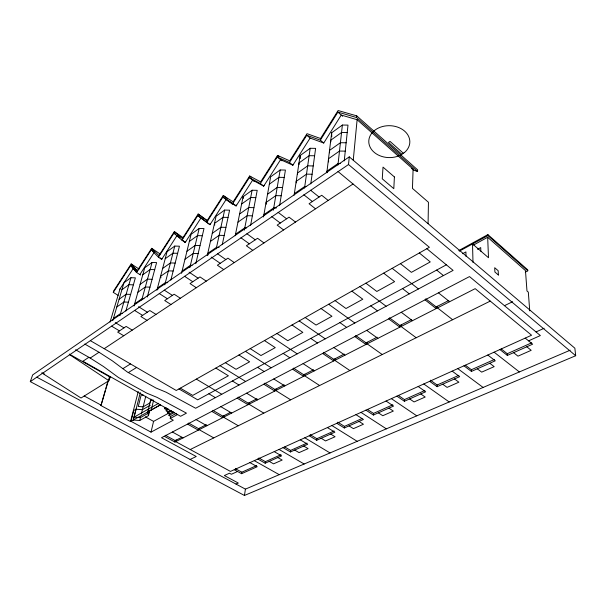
<?xml version="1.0" encoding="UTF-8"?>
<svg xmlns="http://www.w3.org/2000/svg" width="606" height="606" viewBox="0 0 606 606"><rect width="100%" height="100%" fill="white"/><g stroke="black" fill="none" stroke-linecap="round" stroke-linejoin="round"><path stroke-width="0.91" d="M437.524 306.257L437.509 307.893L452.614 319.718M452.167 371.137L459.659 376.659L437.131 386.681L437.146 385.015L430.411 380.197M425.783 298.796L436.191 306.931L436.176 308.575L425.011 299.856M428.086 223.614L428.442 202.268L412.459 188.405L413.095 169.18L357.116 119.715L341.246 115.057L323.748 143.031L310.113 138.054L306.787 135.274L289.486 162.476L277.26 157.03L260.353 183.535L263.708 186.133L280.563 159.681L292.872 165.196L310.113 138.054M413.209 169.968L417.579 171.536L417.625 169.854L356.714 115.852L338.095 110.534L320.566 138.516L307.022 133.684L289.751 160.832L277.533 155.447L260.656 181.906L249.642 176.028L233.136 201.836L223.22 195.533L207.078 220.713L198.154 214.032L182.353 238.62L174.339 231.606L158.87 255.626L151.689 248.324L137.085 270.95L131.191 263.943L113.746 290.804L113.277 292.365L118.079 295.349M418.185 386.507L425.685 391.779L404.391 401.255L404.444 399.612L398.46 395.513M401.142 324.892L401.074 326.513L416.193 337.739M389.491 317.802L399.892 325.536L399.824 327.149L388.666 318.87M386.067 401.036L393.559 406.073L373.402 415.042L373.501 413.421L367.516 409.505M367.251 342.254L367.145 343.852L382.234 354.54M355.692 335.504L366.077 342.86L365.963 344.45L354.828 336.572M336.853 423.299L344.314 427.98L344.443 426.389L361.888 418.602M334.982 358.79L334.83 360.358L349.874 370.546M417.579 171.536L356.548 117.526L356.714 115.852M344.223 354.048L333.868 359.358L333.717 360.926L322.619 353.427M353.253 160.136L357.116 119.715M30.3 381.628L348.511 164.529L349.276 156.856L574.859 348.208L575.7 355.73L244.438 495.466L30.3 381.628L32.641 374.932L349.276 156.856M309.257 435.775L316.696 440.274L316.855 438.706L334.133 430.987M344.246 160.893L347.995 125.109L342.375 125.048L331.671 132.775L326.831 172.687M337.943 165.037L342.375 125.048M313.552 369.766L303.765 374.781L303.576 376.326L292.531 369.168M304.81 374.243L304.629 375.788L319.612 385.522M283.025 447.637L290.425 451.962L290.615 450.417L307.015 443.1M310.78 183.929L315.62 148.364L310.181 148.288L300.099 155.568L294.107 195.215M257.808 459.045L265.17 463.196L265.383 461.674L280.995 454.712M275.988 389.014L275.768 390.537L290.675 399.831M304.545 188.027L310.181 148.288M284.184 384.81L274.995 389.522L274.776 391.044L263.792 384.196M244.438 495.466L245.422 489.133L570.208 350.192M234.264 469.695L241.582 473.695L241.817 472.195L256.664 465.567M249.225 402.717L248.983 404.217L263.799 413.133M279.639 205.366L285.426 170.059L280.161 169.968L270.64 176.846L263.496 216.963M257.005 398.733L248.286 403.202L248.043 404.702L237.128 398.15M273.351 210.184L280.161 169.968M223.826 415.731L223.553 417.216L238.279 425.76M230.325 412.406L222.932 416.193L222.66 417.67L211.827 411.391M250.589 225.356L257.209 190.329L252.104 190.231L243.089 196.738L235.211 235.757M244.354 230.129L252.104 190.231M206.381 424.67L198.579 428.662L198.291 430.124L187.542 424.094M199.435 428.23L199.139 429.684L213.751 437.888M222.25 244.688L229.583 210.176L224.637 210.062L216.1 216.228L207.252 255.641M176.126 439.82L175.732 441.645L230.469 471.415L531.576 335.224L475.18 288.653L174.922 442.062L164.264 436.275M216.206 248.839L224.637 210.062M174.922 442.062L175.232 440.63L181.83 437.244M150.341 405.187L142.425 409.671L136.017 409.224L133.767 410.504L131.002 421.306L151.015 432.139L173.286 420.208L170.218 418.496L170.687 416.405L176.361 413.337M170.687 416.405L168.976 415.443L169.316 413.936L173.361 411.732M169.316 413.936L167.597 412.974L167.862 411.807L170.286 410.474M167.862 411.807L166.142 410.838L166.415 409.671L168.029 408.777M166.415 409.671L164.688 408.702L164.961 407.535M195.799 263.663L203.995 228.553L199.192 228.439L191.095 234.287L181.542 273.321M189.86 267.602L199.192 228.439M151.015 432.139L153.568 421.39L169.15 412.883M151.227 410.027L153.659 399.998M136.017 409.224L133.259 420.041L139.721 420.496L148.485 415.633L149.811 410.186M148.485 415.633L147.705 412.004L150.886 398.998M139.721 420.496L140.622 416.883M141.342 414.004L145.773 396.248M170.869 280.055L179.437 246.195L174.77 246.074L167.082 251.626L156.901 290.266M140.312 392.627L133.29 420.026M105.315 390.287L100.967 405.565L130.548 421.556L138.259 391.529M164.787 284.85L174.77 246.074M147.311 297.001L156.613 262.587L152.076 262.459L144.758 267.746L134.04 305.992M141.736 300.106L152.076 262.459M105.823 388.491L107.868 381.303M100.967 405.565L109.588 376.538M41.738 372.849L81.007 398.021L108.891 380.697L110.383 376.72M125.874 311.029L135.373 277.851L130.949 277.715L123.965 282.752L112.784 320.612M119.92 315.703L130.949 277.715M110.042 322.081L120.041 288.865M306.787 135.274L320.347 140.168L337.906 112.125L356.548 117.526M210.009 224.682L226.136 199.51L222.872 197.094L206.699 222.319L210.009 224.682L197.776 215.577L181.951 240.211L185.231 242.468L201.01 217.895M263.708 186.133L252.611 180.133L236.135 205.926L232.795 203.457L249.331 177.603L260.353 183.535M177.149 235.355L161.696 259.368L158.439 257.202L173.937 233.143L175.861 234.469M153.81 251.543L151.265 249.846L136.638 272.511L140.562 275.041M139.88 274.51L154.447 251.967M113.277 292.365L130.744 265.458L136.638 272.511L130.744 265.458M119.821 289.198L133.388 268.291M161.454 259.118L162.203 258.573M184.959 242.226L185.754 241.658M209.706 224.455L210.547 223.849M235.795 205.714L236.681 205.078M263.337 185.928L264.269 185.254M292.456 165.014L293.44 164.302M121.912 289.721L128.919 284.699L133.373 284.843M142.789 274.776L150.136 269.511L154.704 269.647M165.211 258.724L172.937 253.194L177.634 253.323M189.345 241.453L197.48 235.62L202.313 235.749M241.612 204.033L250.687 197.541L255.823 197.647M269.329 184.186L278.919 177.331L284.222 177.422M119.102 299.235L126.146 294.251L130.638 294.402M140.092 284.388L147.493 279.154L152.098 279.305M162.65 268.435L170.43 262.936L175.164 263.072M186.943 251.255L195.14 245.46L200.018 245.589M212.259 233.348L220.902 227.235L225.932 227.364M239.597 214.016L248.74 207.547L253.929 207.661M267.541 194.253L277.207 187.413L282.563 187.519M116.814 306.977L123.897 302.015L128.411 302.167M137.903 292.206L145.334 287.002L149.97 287.153M184.989 259.239L193.231 253.467L198.147 253.603M210.449 241.408L219.145 235.317L224.212 235.446M237.953 222.144L247.157 215.706L252.384 215.827M113.428 318.438L120.556 313.522L122.382 313.582M134.653 303.795L142.137 298.637L144.016 298.697M182.095 271.079L190.398 265.345L192.057 265.398M235.514 234.227L244.801 227.826L246.566 227.864M263.913 214.645L273.745 207.866L276.472 207.926M294.342 193.655L304.773 186.459L306.651 186.496M82.484 361.532L88.855 357.305M104.202 348.685L353.033 183.989M75.576 349.753L90.211 358.07L99.02 352.245L112.33 360.835L127.427 372.069L155.84 387.938L166.059 392.188L195.632 408.247L453.106 270.39L426.859 248.71M122.889 368.668L130.479 363.926M128.321 372.576L136.592 367.478M150.371 401.081L152.477 399.884M150.25 402.77L143.13 406.815L138.266 406.482L141.168 395.036L143.577 395.203M158.704 403.285L134.07 417.148L140.448 417.595L149.197 412.709L148.417 409.073M130.548 421.556L160.348 404.884M147.705 412.004L160.385 404.899M164.688 408.702L166.302 407.808M166.142 410.838L168.566 409.505M458.825 250.558L487.875 234.605L527.72 269.837L527.796 270.837L525.266 272.117M459.257 251.195L487.913 235.605L487.875 234.605M473.574 245.006L487.671 237.287L525.47 270.617L526.978 290.971L528.318 292.13L529.735 310.863M167.597 412.974L171.642 410.762M462.658 253.702L465.916 251.929L465.999 256.346M168.976 415.443L174.642 412.368M446.349 264.807L197.692 399.846L178.959 388.938M477.543 249.301L480.717 247.581L480.846 251.323M170.218 418.496L177.528 414.557M366.077 342.86L377.121 337.194M399.892 325.536L411.686 319.491M436.191 306.931L448.804 300.478M190.231 449.531L490.254 301.099M504.465 305.682L512.646 301.705M190.125 459.454L196.23 456.5L161.507 437.714L469.506 276.578L540.355 335.557L528.576 340.845M536.015 331.944L544.158 328.255M237.544 471.491L231.378 474.263L229.477 473.225L224.356 475.543L238.325 483.065L236.007 484.08M373.501 413.421L392.794 404.808M404.444 399.612L424.859 390.499M437.146 385.015L458.81 375.349M465.408 365.244L471.385 369.736L494.352 359.479M501.177 348.897L507.267 353.715L531.674 342.822M241.582 473.695L257.262 466.711L249.922 462.613M265.17 463.196L281.616 455.879L274.23 451.622M290.425 451.962L307.704 444.274L300.281 439.835M316.696 440.274L334.86 432.192L327.407 427.571M344.314 427.98L363.441 419.473L355.964 414.655M463.938 365.819L471.423 371.425L495.276 360.812L487.807 355.025M499.905 349.548L507.358 355.434L532.651 344.185L525.22 338.103M347.215 132.562L341.549 132.494L330.77 140.206L330.808 141.812M346.147 142.789L340.413 142.713L329.535 150.409L329.588 152.81M345.268 151.136L339.489 151.053L328.528 158.734L328.603 161.931M314.612 155.78L309.136 155.697L298.985 162.961L299.069 164.484M340.625 163.506L338.118 163.461L327.02 171.112L327.066 172.71M313.226 165.946L307.696 165.855L297.448 173.096L297.538 174.611M312.098 174.24L306.515 174.142L296.198 181.368L296.296 182.876M281.214 195.753L275.813 195.64L266.079 202.457L266.261 204.245M228.038 217.425L223.061 217.312L214.479 223.455L214.744 225.084M219.099 247.392L216.539 247.324L207.767 253.369L208.055 254.982M173.157 271.003L168.392 270.859L160.575 276.336L160.931 277.798M167.771 282.691L165.362 282.616L157.492 288.047L157.855 289.509M411.398 168.574L413.095 169.18M36.807 377.174L245.422 489.133M42.7 373.054L44.344 373.947M84.173 395.968L101.414 405.3M165.408 435.282L175.232 440.63M235.325 468.635L241.817 472.195M145.319 416.852L153.568 421.39M172.392 432.017L183.08 437.888M188.617 423.064L198.579 428.662M254.278 460.643L279.245 474.665M82.924 361.244L180.603 416.292L186.459 413.156L156.999 397.354L146.834 393.173L118.541 377.553L103.474 366.516L90.211 358.07M69.243 354.078L109.944 377M258.853 457.984L265.383 461.674M196.086 419.617L206.873 425.738M269.231 461.393L273.564 463.848L282.176 460.052L277.836 457.56M84.772 344.041L99.02 352.245M212.88 410.353L222.932 416.193M279.055 449.432L304.151 464.007M90.37 340.663L176.248 390.476L429.381 247.286L337.966 171.498M180.323 388.166L192.731 395.407L228.386 375.773L215.842 368.077M284.706 446.955L290.615 450.417M220.826 406.679L231.689 413.057M294.69 450.061L299.053 452.621L308.098 448.637L303.735 446.039M208.858 393.786L215.41 397.657M123.753 335.747L117.655 332.111L126.131 326.422L132.252 330.118M196.336 379.114L221.743 394.264M111.58 326.149L119.488 330.884M115.284 322.612L123.995 327.861M238.166 397.112L248.286 403.202M304.81 437.79L330.02 452.94M310.174 434.653L316.855 438.706M321.18 438.274L325.551 440.941L335.065 436.752L330.679 434.047M246.604 393.188L257.542 399.846M232.393 381L238.991 385.03M134.608 310.439L142.599 315.385M147.031 320.339L140.872 316.544L149.811 310.545L155.992 314.408M220.054 365.698L245.642 381.469M138.539 306.712L147.349 312.196M225.387 362.683L236.045 369.304L249.634 361.79L238.938 355.018M264.807 383.159L274.995 389.522M331.891 425.541L357.184 441.32M337.739 422.17L344.443 426.389M349.033 425.882L353.427 428.662L363.433 424.245L359.04 421.428M273.791 378.97L284.797 385.924M257.55 367.342L264.186 371.539M245.422 351.344L271.177 367.797M170.937 304.515L164.718 300.546L174.142 294.228L180.383 298.266M222.872 197.094L232.795 203.457M159.249 293.539L167.392 298.75M226.136 199.51L236.135 205.926M250.225 348.624L260.959 355.533L275.245 347.632L264.481 340.564M164.256 290.123L172.407 295.387M139.062 269.056L131.191 263.943L137.123 270.89M293.516 368.13L303.765 374.781M360.987 412.383L386.348 428.843M365.918 410.148L373.402 415.042M283.184 353.419L289.857 357.798M378.371 412.83L382.772 415.724L393.324 411.073L388.923 408.133M303.098 363.638L314.173 370.917M271.306 336.701L297.205 353.859M196.299 287.729L190.019 283.578L199.972 276.904L206.267 281.131M69.69 354.715L108.891 380.697M184.55 276.275L192.769 281.737M276.98 333.497L287.774 340.701L302.833 332.376L292.009 324.99M189.087 272.17L198.071 278.177M151.689 248.324L160.204 254.02M323.521 352.351L333.868 359.358M391.37 398.634L416.769 415.83M396.9 396.142L404.391 401.255M310.787 338.428L317.499 342.996M409.641 398.915L414.049 401.945L425.192 397.036L420.784 393.961M333.815 347.564L344.928 355.199M299.205 320.922L325.24 338.852M223.72 269.579L217.387 265.223L227.932 258.156L234.28 262.595M174.339 231.606L183.239 237.757M211.176 257.073L220.22 263.322M305.197 317.529L316.052 325.066L331.944 316.279L321.066 308.552M217.524 253.77L225.833 259.557M423.791 383.977L449.19 401.96M339.905 322.612L346.64 327.391M429.639 381.333L437.131 386.681M198.154 214.032L207.873 220.985M442.691 384.212L447.092 387.385L458.878 382.189L454.47 378.97M366.706 330.361L377.856 338.375M328.672 304.25L354.813 323.021M252.77 250.354L246.384 245.771L257.573 238.272L263.974 242.938M240.946 237.787L249.308 243.817M335.088 300.621L345.988 308.515L362.789 299.228L351.874 291.13M246.892 233.734L255.262 239.825M223.22 195.533L226.985 198.329M370.743 305.863L377.5 310.87M226.871 200.056L232.795 204.442M457.75 368.615L483.111 387.454M359.926 286.57L386.136 306.25M283.6 229.947L277.177 225.121L289.062 217.153L295.501 222.069M477.301 368.812L481.694 372.137L494.17 366.638L489.784 363.259M401.278 312.272L412.451 320.703M271.799 216.653L280.283 223.046M197.776 215.577L206.699 222.319M365.903 283.191L376.826 291.463L394.597 281.638L383.659 273.147M278.116 212.342L286.608 218.796M249.642 176.028L251.104 177.157M249.331 177.603L254.103 181.277M402.535 288.6L409.292 293.849M494.102 352.177L519.365 371.94M392.18 268.329L418.428 288.956M315.529 208.812L309.068 203.737L321.703 195.261L328.179 200.442M303.833 194.791L312.37 201.525M400.437 263.655L411.383 272.359L430.26 261.921L419.314 252.982M310.552 190.208L319.097 197.011M438.449 292.827L449.614 301.712M513.593 352.669L517.971 356.154L531.189 350.321L526.819 346.776M277.533 155.447L278.987 156.613M277.26 157.03L281.979 160.81M289.486 162.476L292.872 165.196M436.668 270.064L443.425 275.571M320.347 140.168L323.748 143.031M348.511 164.529L575.7 355.73M337.906 112.125L342.67 116.299M177.861 235.984L179.99 237.855M182.83 240.355L185.231 242.468M487.913 235.605L527.796 270.837M173.937 233.143L181.951 240.211M403.414 153.31L390.029 141.395L388.484 142.44L401.869 154.325M160.173 257.815L161.696 259.368M151.265 249.846L158.439 257.202M243.089 196.738L243.301 198.45M300.099 155.568L300.273 158.605M507.267 353.715L507.358 355.434M487.671 237.287L488.497 257.724L472.521 243.923L472.998 262.436M471.385 369.736L471.423 371.425M331.671 132.775L331.755 136.774M394.408 176.952L393.802 188.678L382.265 178.831L383.015 167.112L394.408 176.952M404.581 152.424L400.566 155.075A20.536 15.961 1.1 0 1 368.986 143.758A20.536 15.961 1.1 0 1 395.279 126.419A20.536 15.961 1.1 0 1 404.581 152.424M498.39 275.003L494.897 272.011L494.701 267.723L498.177 270.715L498.39 275.003"/></g></svg>
